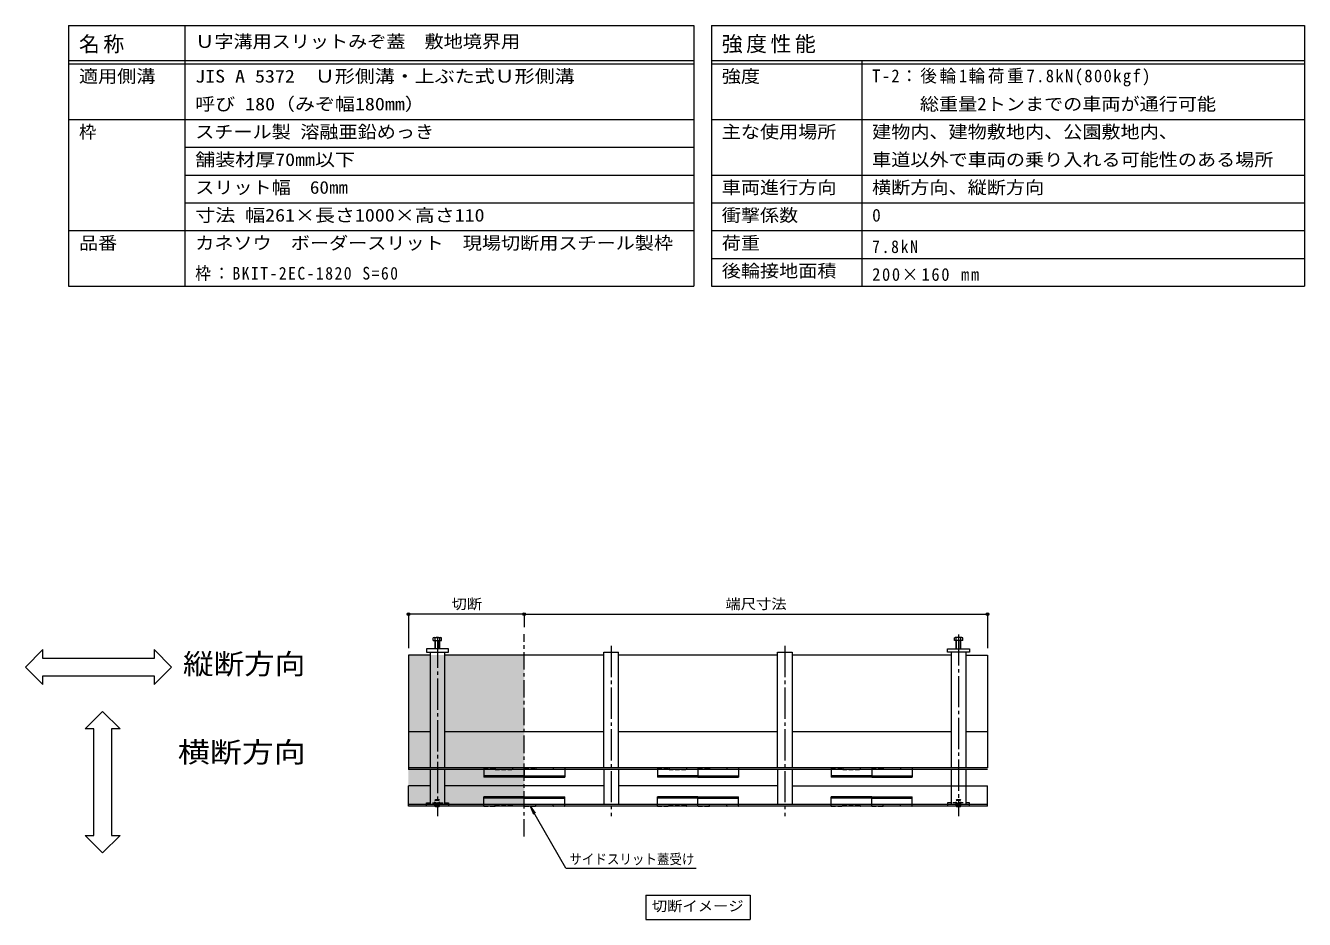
# Model space of a CAD drawing. Units: millimetres on the paper, enlarged 5 times, with parts at other scales. Extents: x -1703 to 1949, y -1363 to 1322.
# Drawn here: x 108 to 1949, y 36 to 1322 of the extents above; entities that cross this region are included whole.
import ezdxf
from ezdxf.enums import TextEntityAlignment as Align

# ---------------------------------------------------------------- set-up
doc = ezdxf.new("R2010")
doc.units = ezdxf.units.MM
doc.header["$LTSCALE"] = 5
doc.header["$PDMODE"] = 32
doc.header["$PDSIZE"] = 4
for name, pattern in [('CHAIN1', [8, 5, -1, 1, -1]), ('CHAIN2', [12, 9, -1, 1, -1]), ('DASHED1', [1.8, 1.2, -0.6])]:
    doc.linetypes.add(name, pattern=pattern)
for name, color, linetype, lineweight in [('B-0_通り芯', 2, 'Continuous', 9), ('B-3_寸法', 7, 'DASHED1', 9), ('B-4_文字', 7, 'Continuous', 9), ('B-5_建具', 7, 'Continuous', 9), ('B-9_記号', 7, 'CHAIN1', 9), ('F-5_F-5ﾚｲﾔ', 6, 'Continuous', 9), ('F-F_F-Fﾚｲﾔ', 3, 'Continuous', 9)]:
    doc.layers.add(name, color=color, linetype=linetype, lineweight=lineweight)
doc.layers.add('B-A_インテリア', color=7, linetype='Continuous')
doc.styles.add('ＭＳ ゴシック', font='')
doc.styles.get('ＭＳ ゴシック').set_extended_font_data('MS Gothic')

msp = doc.modelspace()

# ---------------------------------------------------------------- linework, layer by layer
at = {"layer": 'B-0_通り芯', "color": 7, "linetype": 'CHAIN2'}
for p, q in [((701.009, 442.441), (701.009, 184.332)), ((1451.009, 445.838), (1451.009, 184.332)), ((951.009, 429.237), (951.009, 184.332)), ((1201.009, 429.237), (1201.009, 184.332))]:
    msp.add_line(p, q, dxfattribs=at)
at = {"layer": 'B-0_通り芯', "color": 7}
for p, q in [((685.175, 425.232), (685.175, 420.232)), ((716.842, 425.232), (685.175, 425.232)), ((716.842, 420.232), (716.842, 425.232)), ((1435.175, 425.232), (1466.842, 425.232)), ((1435.175, 420.232), (1435.175, 425.232)), ((1466.842, 425.232), (1466.842, 420.232)), ((690.592, 416.065), (659.342, 416.065)), ((659.342, 416.065), (659.342, 251.232)), ((685.175, 420.232), (716.842, 420.232)), ((690.592, 420.232), (690.592, 253.899)), ((711.425, 420.232), (711.425, 253.899)), ((940.592, 416.065), (711.425, 416.065)), ((940.592, 253.899), (940.592, 420.232)), ((940.592, 420.232), (961.425, 420.232)), ((961.425, 253.899), (961.425, 420.232)), ((1190.592, 416.065), (961.425, 416.065)), ((1211.425, 420.232), (1211.425, 253.899)), ((1440.592, 416.065), (1211.425, 416.065)), ((1466.842, 420.232), (1435.175, 420.232)), ((1440.592, 420.232), (1440.592, 253.899)), ((1461.425, 420.232), (1461.425, 253.899)), ((1461.425, 416.065), (1492.675, 416.065)), ((1492.675, 416.065), (1492.675, 253.899)), ((690.592, 305.399), (659.342, 305.399)), ((940.592, 305.399), (711.425, 305.399)), ((1190.592, 305.399), (961.425, 305.399)), ((1440.592, 305.399), (1211.425, 305.399)), ((1492.675, 305.399), (1461.425, 305.399)), ((1492.675, 253.899), (659.342, 253.899)), ((1492.675, 251.232), (659.342, 251.232)), ((690.592, 251.232), (690.592, 201.232)), ((711.425, 251.232), (711.425, 201.232)), ((940.592, 251.232), (940.592, 201.232)), ((961.425, 251.232), (961.425, 201.232)), ((1190.592, 251.232), (1190.592, 201.232)), ((1211.425, 251.232), (1211.425, 201.232)), ((1440.592, 251.232), (1440.592, 201.232)), ((1461.425, 251.232), (1461.425, 201.232)), ((659.342, 198.565), (659.342, 227.732)), ((690.592, 227.732), (659.342, 227.732)), ((940.592, 227.732), (711.425, 227.732)), ((1190.592, 227.732), (961.425, 227.732)), ((1211.425, 227.732), (1492.675, 227.732)), ((1492.675, 198.565), (1492.675, 227.732)), ((1492.675, 201.232), (659.342, 201.232)), ((1492.675, 198.565), (659.342, 198.565))]:
    msp.add_line(p, q, dxfattribs=at)
at = {"layer": 'B-0_通り芯'}
for p, q in [((695.009, 436.899), (695.009, 440.815)), ((695.009, 436.899), (707.009, 436.899)), ((696.342, 441.315), (705.675, 441.315)), ((697.675, 425.232), (697.675, 440.815)), ((698.259, 425.232), (698.259, 436.899)), ((703.759, 425.232), (703.759, 436.899)), ((704.342, 425.232), (704.342, 440.815)), ((707.009, 436.899), (707.009, 440.815)), ((1445.009, 436.899), (1445.009, 440.815)), ((1457.009, 436.899), (1445.009, 436.899)), ((1455.675, 441.315), (1446.342, 441.315)), ((1447.675, 425.232), (1447.675, 440.815)), ((1448.259, 425.232), (1448.259, 436.899)), ((1453.759, 425.232), (1453.759, 436.899)), ((1454.342, 425.232), (1454.342, 440.815)), ((1457.009, 436.899), (1457.009, 440.815)), ((698.177, 198.149), (697.76, 198.565)), ((698.177, 198.149), (698.177, 198.565)), ((698.177, 198.149), (703.677, 198.149)), ((698.923, 198.565), (698.923, 198.149)), ((699.34, 198.565), (699.34, 198.149)), ((702.677, 198.565), (702.677, 198.149)), ((703.094, 198.565), (703.094, 198.149)), ((703.677, 198.149), (704.094, 198.565)), ((703.677, 198.149), (703.677, 198.565)), ((1448.177, 198.149), (1447.76, 198.565)), ((1448.177, 198.149), (1448.177, 198.565)), ((1448.177, 198.149), (1453.677, 198.149)), ((1448.923, 198.565), (1448.923, 198.149)), ((1449.34, 198.565), (1449.34, 198.149)), ((1452.677, 198.565), (1452.677, 198.149)), ((1453.094, 198.565), (1453.094, 198.149)), ((1453.677, 198.149), (1454.094, 198.565)), ((1453.677, 198.149), (1453.677, 198.565))]:
    msp.add_line(p, q, dxfattribs=at)
at = {"layer": 'B-0_通り芯', "color": 7, "linetype": 'DASHED1'}
for p, q in [((685.175, 203.565), (716.842, 203.565)), ((685.175, 198.565), (685.175, 203.565)), ((716.842, 203.565), (716.842, 198.565)), ((1435.175, 203.565), (1435.175, 198.565)), ((1466.842, 203.565), (1435.175, 203.565)), ((1466.842, 198.565), (1466.842, 203.565))]:
    msp.add_line(p, q, dxfattribs=at)
at = {"layer": 'B-0_通り芯', "linetype": 'DASHED1'}
for p, q in [((697.594, 207.149), (698.177, 207.732)), ((697.594, 207.149), (704.26, 207.149)), ((697.594, 198.732), (697.594, 207.149)), ((703.677, 207.732), (698.177, 207.732)), ((698.177, 198.565), (698.177, 207.732)), ((698.923, 202.315), (701.009, 203.565)), ((703.094, 202.315), (701.009, 203.565)), ((704.26, 207.149), (703.677, 207.732)), ((703.677, 198.565), (703.677, 207.732)), ((1447.594, 207.149), (1448.177, 207.732)), ((1447.594, 198.732), (1447.594, 207.149)), ((1447.594, 207.149), (1454.26, 207.149)), ((1448.177, 198.565), (1448.177, 207.732)), ((1453.677, 207.732), (1448.177, 207.732)), ((1448.923, 202.315), (1451.009, 203.565)), ((1453.094, 202.315), (1451.009, 203.565)), ((1454.26, 207.149), (1453.677, 207.732)), ((1453.677, 198.565), (1453.677, 207.732)), ((697.76, 198.565), (697.594, 198.732)), ((703.677, 202.315), (698.177, 202.315)), ((698.923, 202.315), (698.923, 198.565)), ((699.34, 202.315), (699.34, 198.565)), ((702.677, 202.315), (702.677, 198.565)), ((703.094, 202.315), (703.094, 198.565)), ((704.094, 198.565), (704.26, 198.732)), ((1447.76, 198.565), (1447.594, 198.732)), ((1453.677, 202.315), (1448.177, 202.315)), ((1448.923, 202.315), (1448.923, 198.565)), ((1449.34, 202.315), (1449.34, 198.565)), ((1452.677, 202.315), (1452.677, 198.565)), ((1453.094, 202.315), (1453.094, 198.565)), ((1454.094, 198.565), (1454.26, 198.732))]:
    msp.add_line(p, q, dxfattribs=at)
at = {"layer": 'B-0_通り芯', "color": 7}
msp.add_lwpolyline([(1190.592, 253.899), (1190.592, 420.232), (1211.425, 420.232)], dxfattribs=at)
at = {"layer": 'B-0_通り芯', "linetype": 'DASHED1'}
for points in [[(697.594, 198.732), (704.26, 198.732), (704.26, 207.149)], [(1447.594, 198.732), (1454.26, 198.732), (1454.26, 207.149)]]:
    msp.add_lwpolyline(points, dxfattribs=at)
at = {"layer": 'B-0_通り芯'}
for centre, radius, start, end in [((696.342, 439.324), 1.992, 48.20791, 131.79209), ((701.009, 430.134), 11.182, 72.66888, 107.37088), ((705.675, 439.324), 1.992, 48.20791, 131.79209), ((1446.342, 439.324), 1.992, 48.20791, 131.79209), ((1451.009, 430.134), 11.182, 72.62912, 107.33112), ((1455.675, 439.324), 1.992, 48.20791, 131.79209)]:
    msp.add_arc(centre, radius, start, end, dxfattribs=at)
at = {"layer": 'B-3_寸法'}
for p, q in [((767.675, 253.315), (767.675, 251.232)), ((768.092, 253.732), (783.925, 253.732)), ((784.342, 253.315), (784.342, 251.232)), ((784.342, 251.232), (809.342, 251.232)), ((809.342, 253.315), (809.342, 251.232)), ((825.592, 253.732), (809.759, 253.732)), ((826.009, 253.315), (826.009, 251.232)), ((826.425, 253.732), (842.259, 253.732)), ((842.675, 253.315), (842.675, 251.232)), ((867.675, 251.232), (842.675, 251.232)), ((867.675, 253.315), (867.675, 251.232)), ((883.925, 253.732), (868.092, 253.732)), ((884.342, 253.315), (884.342, 251.232)), ((1017.675, 253.315), (1017.675, 251.232)), ((1018.092, 253.732), (1033.925, 253.732)), ((1034.342, 253.315), (1034.342, 251.232)), ((1034.342, 251.232), (1059.342, 251.232)), ((1059.342, 253.315), (1059.342, 251.232)), ((1075.592, 253.732), (1059.759, 253.732)), ((1076.009, 253.315), (1076.009, 251.232)), ((1076.425, 253.732), (1092.259, 253.732)), ((1092.675, 253.315), (1092.675, 251.232)), ((1117.675, 251.232), (1092.675, 251.232)), ((1117.675, 253.315), (1117.675, 251.232)), ((1133.925, 253.732), (1118.092, 253.732)), ((1134.342, 253.315), (1134.342, 251.232)), ((1267.675, 253.315), (1267.675, 251.232)), ((1268.092, 253.732), (1283.925, 253.732)), ((1284.342, 253.315), (1284.342, 251.232)), ((1284.342, 251.232), (1309.342, 251.232)), ((1309.342, 253.315), (1309.342, 251.232)), ((1325.592, 253.732), (1309.759, 253.732)), ((1326.009, 253.315), (1326.009, 251.232)), ((1326.425, 253.732), (1342.259, 253.732)), ((1342.675, 253.315), (1342.675, 251.232)), ((1367.675, 251.232), (1342.675, 251.232)), ((1367.675, 253.315), (1367.675, 251.232)), ((1383.925, 253.732), (1368.092, 253.732)), ((1384.342, 253.315), (1384.342, 251.232)), ((767.675, 199.149), (767.675, 201.232)), ((768.092, 198.732), (783.925, 198.732)), ((784.342, 201.232), (809.342, 201.232)), ((784.342, 199.149), (784.342, 201.232)), ((809.342, 199.149), (809.342, 201.232)), ((825.592, 198.732), (809.759, 198.732)), ((826.009, 199.149), (826.009, 201.232)), ((826.425, 198.732), (842.259, 198.732)), ((867.675, 201.232), (842.675, 201.232)), ((842.675, 199.149), (842.675, 201.232)), ((867.675, 199.149), (867.675, 201.232)), ((883.925, 198.732), (868.092, 198.732)), ((884.342, 199.149), (884.342, 201.232)), ((1017.675, 199.149), (1017.675, 201.232)), ((1018.092, 198.732), (1033.925, 198.732)), ((1034.342, 201.232), (1059.342, 201.232)), ((1034.342, 199.149), (1034.342, 201.232)), ((1059.342, 199.149), (1059.342, 201.232)), ((1075.592, 198.732), (1059.759, 198.732)), ((1076.009, 199.149), (1076.009, 201.232)), ((1076.425, 198.732), (1092.259, 198.732)), ((1117.675, 201.232), (1092.675, 201.232)), ((1092.675, 199.149), (1092.675, 201.232)), ((1117.675, 199.149), (1117.675, 201.232)), ((1133.925, 198.732), (1118.092, 198.732)), ((1134.342, 199.149), (1134.342, 201.232)), ((1267.675, 199.149), (1267.675, 201.232)), ((1268.092, 198.732), (1283.925, 198.732)), ((1284.342, 201.232), (1309.342, 201.232)), ((1284.342, 199.149), (1284.342, 201.232)), ((1309.342, 199.149), (1309.342, 201.232)), ((1325.592, 198.732), (1309.759, 198.732)), ((1326.009, 199.149), (1326.009, 201.232)), ((1326.425, 198.732), (1342.259, 198.732)), ((1367.675, 201.232), (1342.675, 201.232)), ((1342.675, 199.149), (1342.675, 201.232)), ((1367.675, 199.149), (1367.675, 201.232)), ((1383.925, 198.732), (1368.092, 198.732)), ((1384.342, 199.149), (1384.342, 201.232))]:
    msp.add_line(p, q, dxfattribs=at)
at = {"layer": 'B-3_寸法', "linetype": 'Continuous'}
for p, q in [((767.675, 251.232), (767.675, 240.399)), ((826.009, 242.315), (767.675, 242.315)), ((826.009, 240.399), (767.675, 240.399)), ((826.009, 251.232), (826.009, 240.399)), ((826.009, 242.315), (884.342, 242.315)), ((826.009, 240.399), (884.342, 240.399)), ((884.342, 251.232), (884.342, 240.399)), ((1017.675, 251.232), (1017.675, 240.399)), ((1076.009, 242.315), (1017.675, 242.315)), ((1076.009, 240.399), (1017.675, 240.399)), ((1076.009, 251.232), (1076.009, 240.399)), ((1076.009, 242.315), (1134.342, 242.315)), ((1076.009, 240.399), (1134.342, 240.399)), ((1134.342, 251.232), (1134.342, 240.399)), ((1267.675, 251.232), (1267.675, 240.399)), ((1326.009, 242.315), (1267.675, 242.315)), ((1326.009, 240.399), (1267.675, 240.399)), ((1326.009, 251.232), (1326.009, 240.399)), ((1326.009, 242.315), (1384.342, 242.315)), ((1326.009, 240.399), (1384.342, 240.399)), ((1384.342, 251.232), (1384.342, 240.399)), ((826.009, 212.065), (767.675, 212.065)), ((767.675, 201.232), (767.675, 212.065)), ((826.009, 210.149), (767.675, 210.149)), ((826.009, 212.065), (884.342, 212.065)), ((826.009, 201.232), (826.009, 212.065)), ((826.009, 210.149), (884.342, 210.149)), ((884.342, 201.232), (884.342, 212.065)), ((1076.009, 212.065), (1017.675, 212.065)), ((1017.675, 201.232), (1017.675, 212.065)), ((1076.009, 210.149), (1017.675, 210.149)), ((1076.009, 212.065), (1134.342, 212.065)), ((1076.009, 201.232), (1076.009, 212.065)), ((1076.009, 210.149), (1134.342, 210.149)), ((1134.342, 201.232), (1134.342, 212.065)), ((1326.009, 212.065), (1267.675, 212.065)), ((1267.675, 201.232), (1267.675, 212.065)), ((1326.009, 210.149), (1267.675, 210.149)), ((1326.009, 212.065), (1384.342, 212.065)), ((1326.009, 201.232), (1326.009, 212.065)), ((1326.009, 210.149), (1384.342, 210.149)), ((1384.342, 201.232), (1384.342, 212.065))]:
    msp.add_line(p, q, dxfattribs=at)
at = {"layer": 'B-3_寸法'}
for centre, start, end in [((768.092, 253.315), 90, 180), ((783.925, 253.315), 0, 90), ((809.759, 253.315), 90, 180), ((825.592, 253.315), 0, 90), ((826.425, 253.315), 90, 180), ((842.259, 253.315), 0, 90), ((868.092, 253.315), 90, 180), ((883.925, 253.315), 0, 90), ((1018.092, 253.315), 90, 180), ((1033.925, 253.315), 0, 90), ((1059.759, 253.315), 90, 180), ((1075.592, 253.315), 0, 90), ((1076.425, 253.315), 90, 180), ((1092.259, 253.315), 0, 90), ((1118.092, 253.315), 90, 180), ((1133.925, 253.315), 0, 90), ((1268.092, 253.315), 90, 180), ((1283.925, 253.315), 0, 90), ((1309.759, 253.315), 90, 180), ((1325.592, 253.315), 0, 90), ((1326.425, 253.315), 90, 180), ((1342.259, 253.315), 0, 90), ((1368.092, 253.315), 90, 180), ((1383.925, 253.315), 0, 90), ((768.092, 199.149), 180, 270), ((783.925, 199.149), 270, 0), ((809.759, 199.149), 180, 270), ((825.592, 199.149), 270, 0), ((826.425, 199.149), 180, 270), ((842.259, 199.149), 270, 0), ((868.092, 199.149), 180, 270), ((883.925, 199.149), 270, 0), ((1018.092, 199.149), 180, 270), ((1033.925, 199.149), 270, 0), ((1059.759, 199.149), 180, 270), ((1075.592, 199.149), 270, 0), ((1076.425, 199.149), 180, 270), ((1092.259, 199.149), 270, 0), ((1118.092, 199.149), 180, 270), ((1133.925, 199.149), 270, 0), ((1268.092, 199.149), 180, 270), ((1283.925, 199.149), 270, 0), ((1309.759, 199.149), 180, 270), ((1325.592, 199.149), 270, 0), ((1326.425, 199.149), 180, 270), ((1342.259, 199.149), 270, 0), ((1368.092, 199.149), 180, 270), ((1383.925, 199.149), 270, 0)]:
    msp.add_arc(centre, 0.417, start, end, dxfattribs=at)
at = {"layer": 'B-4_文字'}
for p, q in [((659.342, 476.307), (659.342, 426.065)), ((826.009, 474.807), (659.342, 474.807)), ((826.009, 476.307), (826.009, 456.156)), ((826.009, 474.807), (1492.675, 474.807)), ((1492.675, 476.307), (1492.675, 426.065))]:
    msp.add_line(p, q, dxfattribs=at)
for p in [(659.342, 474.807), (826.009, 474.807), (1492.675, 474.807)]:
    msp.add_point(p, dxfattribs=at)
at = {"layer": 'B-5_建具'}
for p, q in [((834.342, 198.732), (841.951, 188.815)), ((886.014, 109.233), (1073.257, 109.233)), ((1000.759, 70.715), (1151.259, 70.715)), ((1000.759, 70.715), (1000.759, 35.715)), ((1151.259, 70.715), (1151.259, 35.715)), ((1000.759, 35.715), (1151.259, 35.715))]:
    msp.add_line(p, q, dxfattribs=at)
msp.add_lwpolyline([(886.014, 109.233), (834.342, 198.732), (839.125, 187.184)], dxfattribs=at)
at = {"layer": 'B-9_記号'}
msp.add_line((826.009, 155.108), (826.009, 446.156), dxfattribs=at)
at = {"layer": 'B-A_インテリア'}
msp.add_solid([(659.342, 198.565), (826.009, 198.565), (659.342, 416.065), (826.009, 416.065)], dxfattribs=at)
at = {"layer": 'F-5_F-5ﾚｲﾔ', "color": 7}
for points in [[(133.421, 411.315), (133.421, 423.815), (108.421, 398.815), (133.421, 373.815), (133.421, 386.315), (293.369, 386.315), (293.369, 373.815), (318.369, 398.815), (293.369, 423.815), (293.369, 411.315)], [(206.85, 309.725), (194.35, 309.725), (219.35, 334.725), (244.35, 309.725), (231.85, 309.725), (231.85, 156.28), (244.35, 156.28), (219.35, 131.28), (194.35, 156.28), (206.85, 156.28)]]:
    msp.add_lwpolyline(points, close=True, dxfattribs=at)
at = {"layer": 'F-F_F-Fﾚｲﾔ', "color": 7}
for p, q in [((170.259, 1321.664), (1070.259, 1321.664)), ((170.259, 1321.664), (170.259, 946.665)), ((337.547, 1321.664), (337.547, 946.665)), ((1070.259, 1321.664), (1070.259, 946.665)), ((1095.259, 1321.664), (1095.259, 946.665)), ((1095.259, 1321.664), (1948.736, 1321.664)), ((1948.736, 1321.664), (1948.736, 946.665)), ((170.259, 1271.664), (1070.259, 1271.664)), ((1095.259, 1271.664), (1948.736, 1271.664)), ((1311.629, 1271.664), (1311.629, 946.665)), ((170.259, 1266.664), (1070.259, 1266.664)), ((1095.259, 1266.664), (1948.736, 1266.664)), ((170.259, 1186.664), (1070.259, 1186.664)), ((1095.259, 1186.664), (1948.736, 1186.664)), ((337.547, 1146.664), (1070.259, 1146.664)), ((337.547, 1106.664), (1070.259, 1106.664)), ((1095.259, 1106.664), (1948.736, 1106.664)), ((337.547, 1066.664), (1070.259, 1066.664)), ((1095.259, 1066.664), (1948.736, 1066.664)), ((170.259, 1026.664), (1070.259, 1026.664)), ((1095.259, 1026.664), (1948.736, 1026.664)), ((1095.259, 986.664), (1948.736, 986.664)), ((170.259, 946.664), (1070.259, 946.664)), ((1095.259, 946.664), (1948.736, 946.664))]:
    msp.add_line(p, q, dxfattribs=at)

# ---------------------------------------------------------------- texts
at = {"layer": 'B-4_文字', "color": 2, "style": 'ＭＳ ゴシック', "width": 1.1}
for s, p in [('切断', (721.425, 477.807)), ('端尺寸法', (1115.592, 477.807))]:
    msp.add_text(s, height=14.66, dxfattribs=at).set_placement(p, align=Align.BOTTOM_LEFT)
at = {"layer": 'B-5_建具', "color": 2, "style": 'ＭＳ ゴシック'}
for s, width, p in [('サイドスリット蓋受け', 0.9, (891.014, 110.733)), ('切断イメージ', 1.1, (1009.759, 43.215))]:
    msp.add_text(s, height=14.66, dxfattribs=dict(at, width=width)).set_placement(p, align=Align.BOTTOM_LEFT)
at = {"layer": 'F-5_F-5ﾚｲﾔ', "style": 'ＭＳ ゴシック'}
for s, width, p in [('縦断方向', 1.1, (334.947, 379.788)), ('横断方向', 1.15, (327.571, 252.855))]:
    msp.add_text(s, height=29.33, dxfattribs=dict(at, width=width)).set_placement(p, align=Align.BOTTOM_LEFT)
at = {"layer": 'F-F_F-Fﾚｲﾔ', "style": 'ＭＳ ゴシック'}
for s, width, p in [('Ｕ字溝用スリットみぞ蓋\u3000敷地境界用', 1.1, (352.547, 1284.164)), ('適用側溝', 1.1, (185.259, 1234.164)), ('JIS A 5372\u3000Ｕ形側溝・上ぶた式Ｕ形側溝', 1.15, (352.547, 1234.164)), ('強度', 1.1, (1110.259, 1234.164)), ('呼び 180（みぞ幅180mm）', 1.15, (352.547, 1194.164)), (' \u3000\u3000総重量2トンまでの車両が通行可能', 1.1, (1326.629, 1194.164)), ('スチール製 溶融亜鉛めっき', 1.1, (352.547, 1154.164)), ('主な使用場所', 1.1, (1110.259, 1154.164)), ('建物内、建物敷地内、公園敷地内、', 1.1, (1326.629, 1154.164)), ('舗装材厚70mm以下', 1.15, (352.547, 1114.164)), ('車道以外で車両の乗り入れる可能性のある場所', 1.1, (1326.629, 1114.164)), ('スリット幅\u300060㎜', 1.1, (352.547, 1074.164)), ('車両進行方向', 1.1, (1110.259, 1074.164)), ('横断方向、縦断方向', 1.1, (1326.629, 1074.164)), ('寸法 幅261×長さ1000×高さ110', 1.15, (352.547, 1034.164)), ('衝撃係数', 1.1, (1110.259, 1034.164)), ('品番', 1.1, (185.259, 994.164)), ('カネソウ\u3000ボーダースリット\u3000現場切断用スチール製枠', 1.1, (352.547, 994.164)), ('荷重', 1.1, (1110.259, 994.164)), ('後輪接地面積', 1.1, (1110.259, 954.164))]:
    msp.add_text(s, height=18.33, dxfattribs=dict(at, width=width)).set_placement(p, align=Align.BOTTOM_LEFT)
for s, p in [('枠', (185.259, 1154.164)), ('0', (1326.629, 1034.164))]:
    msp.add_text(s, height=18.33, dxfattribs=at).set_placement(p, align=Align.BOTTOM_LEFT)
at = {"layer": 'F-F_F-Fﾚｲﾔ', "attachment_point": 7, "style": 'ＭＳ ゴシック'}
for s, insert, char_height in [('\\T1.17;名称', (185.259, 1281.664), 21.99), ('\\T1.17;強度性能', (1110.259, 1281.664), 21.99), ('\\T1.17;\\W0.95;T-2：後輪1輪荷重7.8kN(800kgf)', (1326.629, 1234.164), 18.33), ('\\T1.22;\\W0.9;7.8kN', (1326.629, 994.164), 18.33), ('\\T1.19;\\W0.9;枠：BKIT-2EC-1820\\~S=60\u3000', (352.547, 954.164), 18.33), ('\\T1.2;\\W0.95;200×160\\~mm', (1326.629, 954.164), 18.33)]:
    msp.add_mtext(s, dxfattribs=dict(at, insert=insert, char_height=char_height))

doc.saveas('drawing.dxf')
